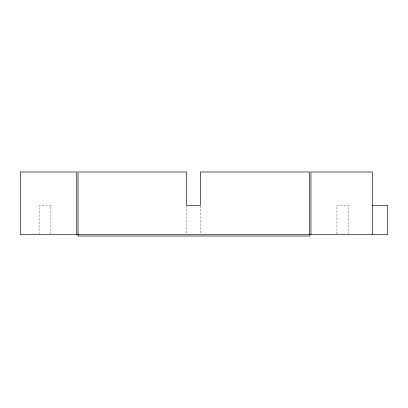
<?xml version="1.0" encoding="UTF-8"?>
<svg xmlns="http://www.w3.org/2000/svg" width="408" height="408" viewBox="0 0 408 408"><rect width="100%" height="100%" fill="white"/><g stroke="black" fill="none" stroke-linecap="round" stroke-linejoin="round"><path stroke-width="0.31" stroke-dasharray="2.04 1.53" d="M348.697 234.707L348.697 205.306L336.937 205.306L336.937 234.085M200.466 205.933L200.466 234.085M186.364 205.933L186.364 234.085M50.888 234.085L50.888 205.306L39.127 205.306L39.127 234.085"/><path stroke-width="0.61" d="M372.392 205.306L387.6 205.306L387.6 234.707L20.4 234.707L20.4 171.982L76.74 171.982L76.74 234.707M372.392 234.707L372.392 171.982L310.952 171.982L310.952 234.707M186.364 171.982L78.045 171.982L78.045 236.018L309.647 236.018L309.647 171.982L200.466 171.982L200.466 205.306L186.364 205.306L186.364 171.982"/></g></svg>
